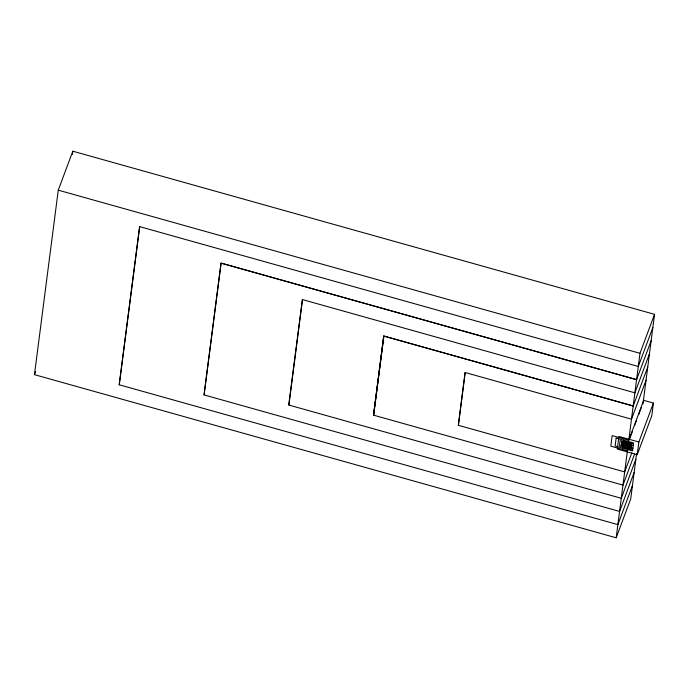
<?xml version="1.0" encoding="UTF-8"?>
<svg xmlns="http://www.w3.org/2000/svg" width="689" height="689" viewBox="0 0 689 689"><rect width="100%" height="100%" fill="white"/><g stroke="black" fill="none" stroke-linecap="round" stroke-linejoin="round"><path stroke-width="1.03" d="M636.61 453.353L630.736 498.845L616.173 537.79L34.45 374.652L58.264 190.155L72.827 151.21L654.55 314.348L642.983 403.935M72.414 154.414L72.827 151.21M119.283 384.781L139.695 226.655M204.099 394.909L221.109 263.146L636.584 379.656L651.148 340.693M288.898 405.037L302.505 299.629M373.567 415.148L383.773 336.051L633.182 406.01L647.746 367.03M373.679 415.166L383.885 336.094M458.418 425.277L465.17 372.534M621.771 443.776L621.289 444.836M621.952 444.999L622.253 442.726L628.213 444.491M622.245 444.836L622.477 443.036M622.641 444.999L622.77 444.052M622.589 448.091L623.605 440.193M623.829 445.172L624.027 443.587C632.321 444.121 629.643 449.202 622.658 444.896M624.484 446.713L625.035 442.502M624.811 445.283L624.975 444.017M624.906 446.834L625.448 442.622M625.913 445.645L626.008 444.956M626.077 445.688L626.155 445.068M626.284 446.127L626.559 444.026M626.568 445.387L626.637 444.861M626.594 447.032L627.076 443.346M627.283 445.8L627.403 444.861M627.403 445.766L627.507 444.973M627.55 445.662L627.619 445.137M627.696 445.163L627.929 446.705L621.633 444.827M627.748 446.386L627.98 444.577M627.472 450.279L628.041 444.801M616.173 537.79L639.986 353.293L654.55 314.348M628.652 446.11L628.756 445.318M628.859 446.171L628.962 445.378M630.711 448.461L631.262 444.25M638.858 442.019L618.929 436.43L617.301 449.064L637.23 454.654L638.858 442.019L653.422 403.065L643.457 400.275M653.422 403.065L651.794 415.708L637.23 454.654M34.45 374.652L35.57 371.655M652.853 327.516L638.29 366.479L139.6 226.612L119.18 384.772L617.869 524.622L632.433 485.659M649.451 353.862L634.888 392.833L302.359 299.56L288.743 405.02L621.271 498.276L635.835 459.296M646.049 380.216L631.486 419.179L465.109 372.499L458.297 425.268L624.673 471.922L631.77 452.931M629.505 438.282L643.319 401.325M629.712 438.592L632.321 431.607M634.56 425.613L636.429 420.617M638.669 414.632L641.287 407.638M634.552 454.12L622.977 485.108L373.481 415.14L383.695 336.008L633.191 405.976M634.138 472.473L619.575 511.436L204.013 394.9L221.031 263.103L636.584 379.648M628.187 444.698L626.749 445.172L627.972 446.386M58.264 190.155L639.986 353.293M628.764 440.271L612.151 435.62L610.798 446.153L627.403 450.813M623.511 440.986L633.467 443.776M628.42 442.906L620.117 440.581L619.437 445.843L627.739 448.177M623.269 442.829L633.234 445.619M622.236 442.967L628.196 444.638M628.161 444.913L624.802 443.897L624.622 445.301L627.989 446.239M625.655 444.371L628.876 445.283L628.756 446.214L625.526 445.318M626.473 444.681L629.789 445.611L629.694 446.403L626.37 445.473M626.456 444.81L628.118 445.275M621.435 443.682L628.084 445.542L621.719 443.871M626.387 445.335L628.049 445.809M622.003 444.775L627.955 446.489M622.925 445.464L632.89 448.255M622.692 447.307L632.657 450.098M616.138 438.101L615.113 445.998L632.554 450.89L633.57 442.993L616.138 438.101M621.711 441.571L621.168 445.783L631.133 448.582L631.675 444.371L621.711 441.571M622.503 442.071L622.029 445.757L629.091 447.738L629.565 444.052L622.503 442.071M625.793 443.26L625.388 446.42L630.366 447.824L630.779 444.663L625.793 443.26"/></g></svg>
